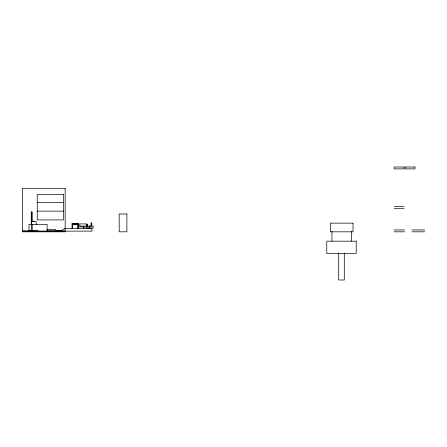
<?xml version="1.0" encoding="UTF-8"?>
<svg xmlns="http://www.w3.org/2000/svg" width="447" height="447" viewBox="0 0 447 447"><rect width="100%" height="100%" fill="white"/><g stroke="black" fill="none" stroke-linecap="round" stroke-linejoin="round"><path stroke-width="0.67" d="M37.241 202.463L63.463 202.463M394.215 206.43L404.066 206.43M394.215 208.313L404.066 208.313M37.241 211.14L63.463 211.14M31.681 221.237L34.57 221.237L34.57 221.678M31.681 221.678L36.201 221.678L36.201 224.333M72.045 223.941L78.666 223.941M86.21 224.277L87.556 224.277L87.556 226.154M79.817 226.081L93.149 226.081L93.149 228.087L86.668 228.087L86.668 223.919L79.817 223.919L79.817 226.947L89.908 226.947M47.091 229.479L55.506 229.479L55.506 231.121M394.215 229.937L404.58 229.937M411.978 229.937L424.65 229.937M55.506 230.546L58.864 230.546L58.864 231.267L61.714 231.261M29.016 230.708L38.056 230.708L38.056 231.121M55.506 230.73L62.407 230.73M47.091 230.87L55.506 230.87M22.646 230.982L29.016 230.982M22.35 231.121L91.97 231.121L91.97 228.652L63.988 228.652L63.988 229.887L62.289 229.887L62.289 230.501L61.217 230.501L61.217 231.121M29.016 231.3L47.091 231.3L47.091 224.333L29.016 224.333L29.016 231.378M394.215 231.814L404.58 231.814M411.978 231.814L424.65 231.814M351.415 231.462L351.415 241.179M344.291 253.013L344.291 279.995L338.703 279.995L338.703 253.013M331.959 231.462L331.959 241.179M91.791 226.081L91.791 222.79L91.048 222.79L91.048 226.372M89.908 226.081L89.908 228.087M87.461 224.277L87.422 226.512M83.801 227.048L83.801 228.652M83.706 226.78L83.706 228.652M78.666 228.652L78.666 223.612L72.045 223.612L72.045 228.652M78.247 228.652L78.247 224.394L72.526 224.394L72.526 228.652M77.627 228.652L77.627 224.355L72.621 224.355L72.621 228.652M32.234 221.678L32.234 211.939L31.245 211.939L31.245 224.333M32.19 224.333L32.19 231.3M31.681 211.939L31.681 231.3M22.831 230.982L22.831 231.378M404.066 167.005L394.215 167.005L394.215 168.882L404.066 168.882L404.066 167.005M414.978 167.005L405.133 167.005L405.133 168.882L414.978 168.882L414.978 167.005M65.161 188.304L22.35 188.304L22.35 231.814L65.161 231.814L65.161 188.304M63.463 194.462L37.241 194.462L37.241 219.93L63.463 219.93L63.463 194.462M126.881 213.996L119.198 213.996L119.198 231.814L126.881 231.814L126.881 213.996M353.018 223.137L330.35 223.137L330.35 231.814L353.018 231.814L353.018 223.137M356.237 241.179L326.763 241.179L326.763 253.443L356.237 253.443L356.237 241.179"/></g></svg>
